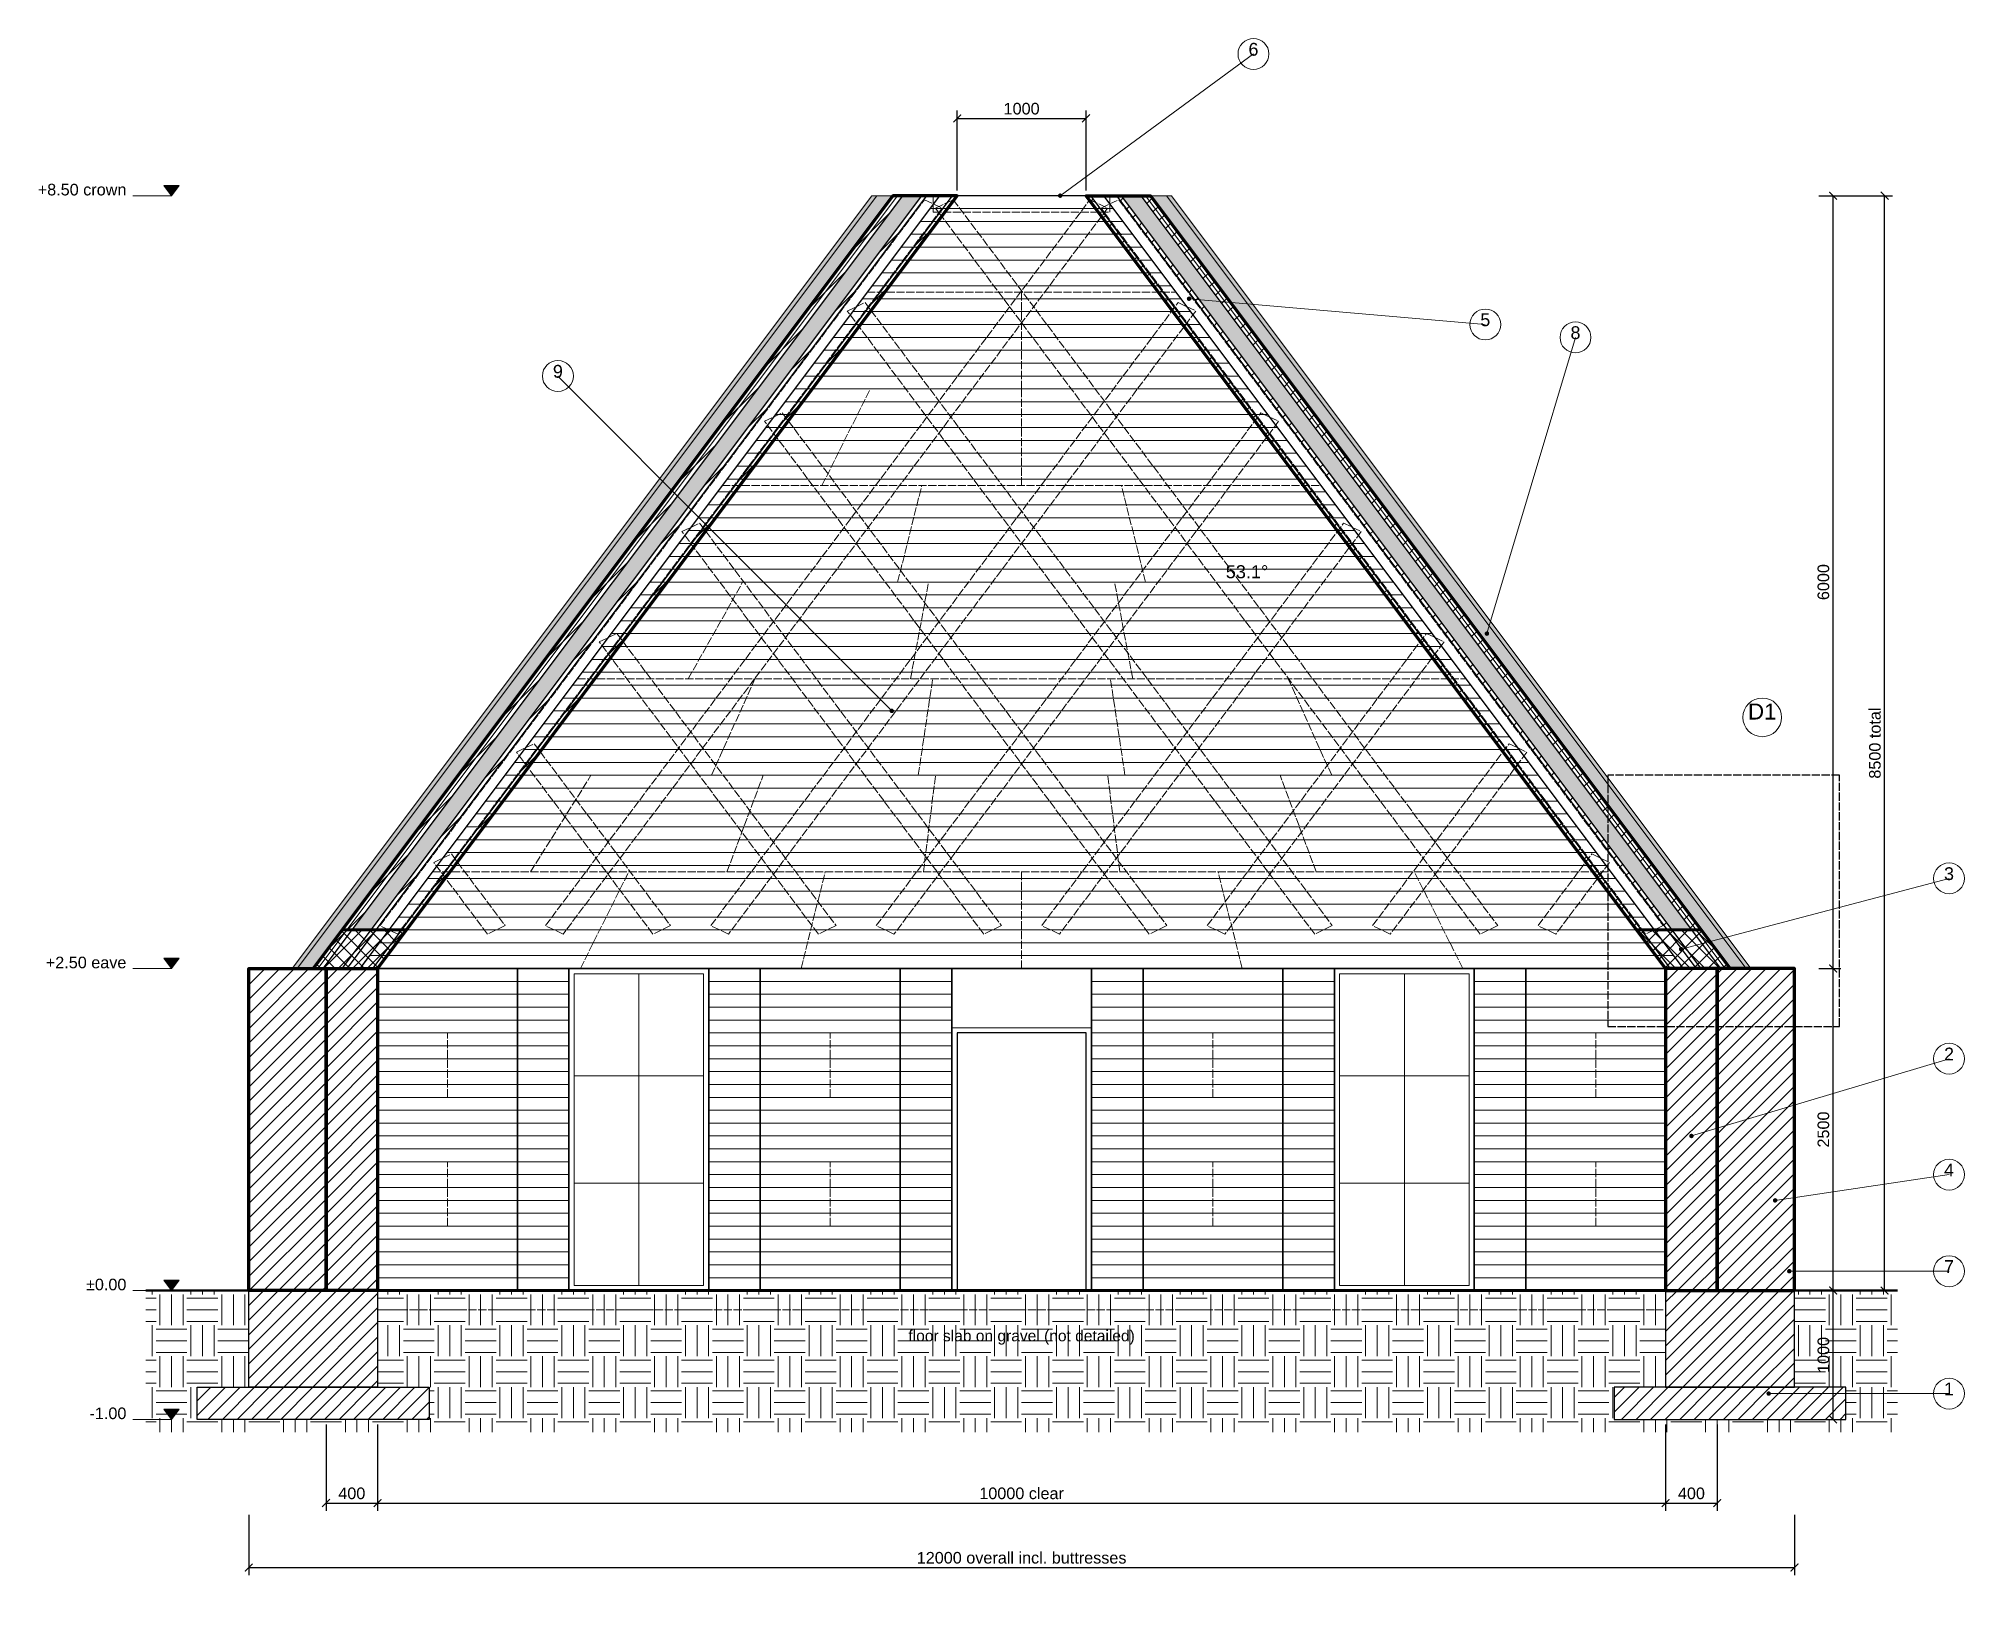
# Model space of a CAD drawing. Header units: millimetres. Extents: x -7632 to 7320, y -2360 to 9720.
import ezdxf
from ezdxf.enums import TextEntityAlignment as Align

# ---------------------------------------------------------------- set-up
doc = ezdxf.new("R2010")
doc.units = ezdxf.units.MM
doc.linetypes.add('DASHED', pattern=[1.524, 1.27, -0.254])
for name, color, linetype, lineweight in [('ANNOTATION', 4, 'CONTINUOUS', 18), ('BACKGROUND', 9, 'CONTINUOUS', 13), ('CLADDING', 7, 'Continuous', 9), ('DIMS', 3, 'CONTINUOUS', 18), ('HATCH-CAST', 7, 'CONTINUOUS', 9), ('HATCH-EARTH', 8, 'CONTINUOUS', 9), ('HATCH-INSULATION', 7, 'Continuous', 9), ('HATCH-PRINTED', 7, 'CONTINUOUS', 9), ('HIDDEN-AXIS', 8, 'DASHED', 18), ('LINES', 7, 'CONTINUOUS', 25), ('OUTLINE-CUT', 7, 'CONTINUOUS', 50), ('OUTLINE-FINE', 7, 'CONTINUOUS', 25), ('PRINT-LAYERS', 7, 'CONTINUOUS', 9), ('TEXT', 7, 'CONTINUOUS', 18)]:
    doc.layers.add(name, color=color, linetype=linetype, lineweight=lineweight)
doc.styles.get("Standard").update_dxf_attribs({"font": 'arial.ttf'})
doc.dimstyles.new('PYR-1-50', dxfattribs={"dimscale": 50, "dimtxt": 1.8, "dimasz": 1.2, "dimexe": 1.2, "dimexo": 0.8, "dimgap": 0.6, "dimtad": 1, "dimdec": 0, "dimtxsty": 'Standard', "dimblk": 'ARCHTICK', "dimcen": 2.5, "dimclrd": 3, "dimclre": 3, "dimclrt": 7, "dimazin": 3, "dimtfac": 1, "dimtmove": 0, "dimatfit": 3})

# ---------------------------------------------------------------- blocks, each defined once
blk = doc.blocks.new('_ARCHTICK')
at = {"color": 0, "linetype": 'BYBLOCK', "const_width": 0.15}
blk.add_lwpolyline([(-0.5, -0.5), (0.5, 0.5)], dxfattribs=at)

msp = doc.modelspace()

# ---------------------------------------------------------------- hatches: boundary and pattern name
at = {"layer": 'ANNOTATION', "ltscale": 50}
h = msp.add_hatch(color=7, dxfattribs=at)
h.dxf.hatch_style = 1
h.paths.add_polyline_path([(-6600, 8500), (-6540, 8580), (-6660, 8580)])
h = msp.add_hatch(color=7, dxfattribs=at)
h.dxf.hatch_style = 1
edge = h.paths.add_edge_path()
edge.add_arc((300, 8500), 17.5, 0, 360)
h = msp.add_hatch(color=7, dxfattribs=at)
h.dxf.hatch_style = 1
edge = h.paths.add_edge_path()
edge.add_arc((1300, 7700), 17.5, 0, 360)
h = msp.add_hatch(color=7, dxfattribs=at)
h.dxf.hatch_style = 1
edge = h.paths.add_edge_path()
edge.add_arc((3612.5, 5100), 17.5, 0, 360)
h = msp.add_hatch(color=7, dxfattribs=at)
h.dxf.hatch_style = 1
edge = h.paths.add_edge_path()
edge.add_arc((-1008, 4500), 17.5, 0, 360)
h = msp.add_hatch(color=7, dxfattribs=at)
h.dxf.hatch_style = 1
h.paths.add_polyline_path([(-6600, 2500), (-6540, 2580), (-6660, 2580)])
h = msp.add_hatch(color=7, dxfattribs=at)
h.dxf.hatch_style = 1
edge = h.paths.add_edge_path()
edge.add_arc((5120, 2650), 17.5, 0, 360)
h = msp.add_hatch(color=7, dxfattribs=at)
h.dxf.hatch_style = 1
edge = h.paths.add_edge_path()
edge.add_arc((5200, 1200), 17.5, 0, 360)
h = msp.add_hatch(color=7, dxfattribs=at)
h.dxf.hatch_style = 1
edge = h.paths.add_edge_path()
edge.add_arc((5850, 700), 17.5, 0, 360)
h = msp.add_hatch(color=7, dxfattribs=at)
h.dxf.hatch_style = 1
edge = h.paths.add_edge_path()
edge.add_arc((5960, 150), 17.5, 0, 360)
h = msp.add_hatch(color=7, dxfattribs=at)
h.dxf.hatch_style = 1
h.paths.add_polyline_path([(-6600, 0), (-6540, 80), (-6660, 80)])
h = msp.add_hatch(color=7, dxfattribs=at)
h.dxf.hatch_style = 1
edge = h.paths.add_edge_path()
edge.add_arc((5800, -800), 17.5, 0, 360)
h = msp.add_hatch(color=7, dxfattribs=at)
h.dxf.hatch_style = 1
h.paths.add_polyline_path([(-6600, -1000), (-6540, -920), (-6660, -920)])
at = {"layer": 'CLADDING', "ltscale": 50}
h = msp.add_hatch(color=7, dxfattribs=at)
h.dxf.hatch_style = 1
h.paths.add_polyline_path([(-1162.5, 8500), (-1125, 8500), (-5625, 2500), (-5662.5, 2500)])
h = msp.add_hatch(color=7, dxfattribs=at)
h.dxf.hatch_style = 1
h.paths.add_polyline_path([(5662.5, 2500), (5625, 2500), (1125, 8500), (1162.5, 8500)])
at = {"layer": 'HATCH-CAST', "ltscale": 50}
h = msp.add_hatch(dxfattribs=at)
h.set_pattern_fill('ANSI37', scale=25.197)
h.paths.add_polyline_path([(-5500, 2500), (-5275, 2800), (-4775, 2800), (-5000, 2500)])
h = msp.add_hatch(dxfattribs=at)
h.set_pattern_fill('ANSI37', scale=25.197)
h.paths.add_polyline_path([(5275, 2800), (5500, 2500), (5000, 2500), (4775, 2800)])
at = {"layer": 'HATCH-EARTH', "ltscale": 50}
h = msp.add_hatch(dxfattribs=at)
h.set_pattern_fill('EARTH', scale=37.795)
h.paths.add_polyline_path([(-5000, 0), (-3914.3, 0), (-3514.3, 0), (-2428.6, 0), (-2028.6, 0), (-942.9, 0), (-542.9, 0), (-500, 0), (500, 0), (542.9, 0), (942.9, 0), (2028.6, 0), (2428.6, 0), (3514.3, 0), (3914.3, 0), (5000, 0), (5000, -750), (4600, -750), (4600, -1000), (6400, -1000), (6400, -750), (6000, -750), (6000, 0), (6800, 0), (6800, -1100), (-6800, -1100), (-6800, 0), (-6000, 0), (-6000, -750), (-6400, -750), (-6400, -1000), (-4600, -1000), (-4600, -750), (-5000, -750)])
at = {"layer": 'HATCH-INSULATION', "ltscale": 50}
h = msp.add_hatch(dxfattribs=at)
h.set_pattern_fill('DOTS', scale=23.62205)
h.paths.add_polyline_path([(-5625, 2500), (-1125, 8500), (-1000, 8500), (-5275, 2800), (-5500, 2500)])
h = msp.add_hatch(dxfattribs=at)
h.set_pattern_fill('DOTS', scale=23.62205)
h.paths.add_polyline_path([(-775, 8500), (-5050, 2800), (-5200, 2800), (-925, 8500)])
h = msp.add_hatch(dxfattribs=at)
h.set_pattern_fill('DOTS', scale=23.62205)
h.paths.add_polyline_path([(5050, 2800), (775, 8500), (925, 8500), (5200, 2800)])
h = msp.add_hatch(dxfattribs=at)
h.set_pattern_fill('DOTS', scale=23.62205)
h.paths.add_polyline_path([(5275, 2800), (1000, 8500), (1125, 8500), (5625, 2500), (5500, 2500)])
at = {"layer": 'HATCH-PRINTED', "ltscale": 50}
h = msp.add_hatch(dxfattribs=at)
h.set_pattern_fill('ANSI31', scale=25.197)
h.paths.add_polyline_path([(-5275, 2800), (-1000, 8500), (-925, 8500), (-5200, 2800)])
h = msp.add_hatch(dxfattribs=at)
h.set_pattern_fill('ANSI31', scale=25.197)
h.paths.add_polyline_path([(-737.5, 8500), (-5012.5, 2800), (-5050, 2800), (-775, 8500)])
h = msp.add_hatch(dxfattribs=at)
h.set_pattern_fill('ANSI31', scale=25.197)
h.paths.add_polyline_path([(-500, 8500), (-4775, 2800), (-4812.5, 2800), (-537.5, 8500)])
h = msp.add_hatch(dxfattribs=at)
h.set_pattern_fill('ANSI31', scale=25.197)
h.paths.add_polyline_path([(4775, 2800), (500, 8500), (537.5, 8500), (4812.5, 2800)])
h = msp.add_hatch(dxfattribs=at)
h.set_pattern_fill('ANSI31', scale=25.197)
h.paths.add_polyline_path([(5050, 2800), (5012.5, 2800), (737.5, 8500), (775, 8500)])
h = msp.add_hatch(dxfattribs=at)
h.set_pattern_fill('ANSI31', scale=25.197)
h.paths.add_polyline_path([(5275, 2800), (5200, 2800), (925, 8500), (1000, 8500)])
h = msp.add_hatch(dxfattribs=at)
h.set_pattern_fill('ANSI31', scale=25.197)
h.paths.add_polyline_path([(-6000, 0), (-6000, 2500), (-5625, 2500), (-5500, 2500), (-5425, 2500), (-5400, 2500), (-5400, 0)])
h = msp.add_hatch(dxfattribs=at)
h.set_pattern_fill('ANSI31', scale=25.197)
h.paths.add_polyline_path([(-5400, 0), (-5400, 2500), (-5275, 2500), (-5237.5, 2500), (-5037.5, 2500), (-5000, 2500), (-5000, 0)])
h = msp.add_hatch(dxfattribs=at)
h.set_pattern_fill('ANSI31', scale=25.197)
h.paths.add_polyline_path([(5237.5, 2500), (5275, 2500), (5400, 2500), (5400, 0), (5000, 0), (5000, 2500), (5037.5, 2500)])
h = msp.add_hatch(dxfattribs=at)
h.set_pattern_fill('ANSI31', scale=25.197)
h.paths.add_polyline_path([(6000, 0), (5400, 0), (5400, 2500), (5425, 2500), (5500, 2500), (5625, 2500), (6000, 2500)])
h = msp.add_hatch(dxfattribs=at)
h.set_pattern_fill('ANSI31', scale=25.197)
h.paths.add_polyline_path([(-5000, -750), (-6000, -750), (-6000, 0), (-5400, 0), (-5000, 0)])
h = msp.add_hatch(dxfattribs=at)
h.set_pattern_fill('ANSI31', scale=25.197)
h.paths.add_polyline_path([(5000, 0), (5400, 0), (6000, 0), (6000, -750), (5000, -750)])
h = msp.add_hatch(dxfattribs=at)
h.set_pattern_fill('ANSI31', scale=25.197)
h.paths.add_polyline_path([(-6400, -1000), (-6400, -750), (-6000, -750), (-5000, -750), (-4600, -750), (-4600, -1000)])
h = msp.add_hatch(dxfattribs=at)
h.set_pattern_fill('ANSI31', scale=25.197)
h.paths.add_polyline_path([(6400, -1000), (4600, -1000), (4600, -750), (5000, -750), (6000, -750), (6400, -750)])

# ---------------------------------------------------------------- linework, layer by layer
at = {"layer": 'ANNOTATION', "lineweight": 20, "ltscale": 50}
for points in [[(1800, 9600), (300, 8500)], [(-6600, 8500), (-6900, 8500)], [(3600, 7500), (1300, 7700)], [(4300, 7400), (3612.5, 5100)], [(-3600, 7100), (-1008, 4500)], [(7200, 3200), (5120, 2650)], [(-6600, 2500), (-6900, 2500)], [(7200, 1800), (5200, 1200)], [(7200, 900), (5850, 700)], [(7200, 150), (5960, 150)], [(-6600, 0), (-6900, 0)], [(7200, -800), (5800, -800)], [(-6600, -1000), (-6900, -1000)]]:
    msp.add_lwpolyline(points, dxfattribs=at)
at = {"layer": 'ANNOTATION', "lineweight": 9, "ltscale": 50}
for points in [[(-6600, 8500), (-6540, 8580), (-6660, 8580)], [(-6600, 2500), (-6540, 2580), (-6660, 2580)], [(-6600, 0), (-6540, 80), (-6660, 80)], [(-6600, -1000), (-6540, -920), (-6660, -920)]]:
    msp.add_lwpolyline(points, close=True, dxfattribs=at)
at = {"layer": 'ANNOTATION', "lineweight": 18, "ltscale": 50}
for centre, radius in [((1800, 9600), 120), ((3600, 7500), 120), ((4300, 7400), 120), ((-3600, 7100), 120), ((5750, 4450), 150), ((7200, 3200), 120), ((7200, 1800), 120), ((7200, 900), 120), ((7200, 150), 120), ((7200, -800), 120)]:
    msp.add_circle(centre, radius, dxfattribs=at)
at = {"layer": 'BACKGROUND', "lineweight": 20, "ltscale": 50}
for points in [[(-2971.4, 40), (-2971.4, 2460)], [(2971.4, 40), (2971.4, 2460)]]:
    msp.add_lwpolyline(points, dxfattribs=at)
at = {"layer": 'BACKGROUND', "lineweight": 15, "ltscale": 50}
for points in [[(-3474.3, 1666.7), (-2468.6, 1666.7)], [(2468.6, 1666.7), (3474.3, 1666.7)], [(-3474.3, 833.3), (-2468.6, 833.3)], [(2468.6, 833.3), (3474.3, 833.3)]]:
    msp.add_lwpolyline(points, dxfattribs=at)
at = {"layer": 'HIDDEN-AXIS', "linetype": 'DASHED', "lineweight": 20, "ltscale": 50}
for points in [[(-4981.1, 2832.9), (-754.1, 8468.9), (-616.9, 8403.1), (-4843.9, 2767.1), (-4981.1, 2832.9)], [(-3696.7, 2832.9), (530.3, 8468.9), (667.5, 8403.1), (-3559.5, 2767.1), (-3696.7, 2832.9)], [(-685.5, 8372), (685.5, 8372), (685.5, 8500), (-685.5, 8500), (-685.5, 8372)], [(3559.5, 2767.1), (-667.5, 8403.1), (-530.3, 8468.9), (3696.7, 2832.9), (3559.5, 2767.1)], [(4843.9, 2767.1), (616.9, 8403.1), (754.1, 8468.9), (4981.1, 2832.9), (4843.9, 2767.1)], [(-2412.3, 2832.9), (1215.8, 7670.4), (1353, 7604.6), (-2275.2, 2767.1), (-2412.3, 2832.9)], [(2275.2, 2767.1), (-1353, 7604.6), (-1215.8, 7670.4), (2412.3, 2832.9), (2275.2, 2767.1)], [(990.8, 2767.1), (-1995.2, 6748.3), (-1858, 6814.2), (1128, 2832.9), (990.8, 2767.1)], [(-1128, 2832.9), (1858, 6814.2), (1995.2, 6748.3), (-990.8, 2767.1), (-1128, 2832.9)], [(-293.6, 2767.1), (-2637.3, 5892.1), (-2500.2, 5957.9), (-156.4, 2832.9), (-293.6, 2767.1)], [(156.4, 2832.9), (2500.2, 5957.9), (2637.3, 5892.1), (293.6, 2767.1), (156.4, 2832.9)], [(-1578, 2767.1), (-3279.5, 5035.8), (-3142.3, 5101.7), (-1440.8, 2832.9), (-1578, 2767.1)], [(1440.8, 2832.9), (3142.3, 5101.7), (3279.5, 5035.8), (1578, 2767.1), (1440.8, 2832.9)], [(-2862.3, 2767.1), (-3921.7, 4179.6), (-3784.5, 4245.4), (-2725.2, 2832.9), (-2862.3, 2767.1)], [(2725.2, 2832.9), (3784.5, 4245.4), (3921.7, 4179.6), (2862.3, 2767.1), (2725.2, 2832.9)], [(-4146.7, 2767.1), (-4563.9, 3323.3), (-4426.7, 3389.2), (-4009.5, 2832.9), (-4146.7, 2767.1)], [(4009.5, 2832.9), (4426.7, 3389.2), (4563.9, 3323.3), (4146.7, 2767.1), (4009.5, 2832.9)], [(-5137.5, 2500), (5137.5, 2500), (4912.5, 2800), (-4912.5, 2800), (-5137.5, 2500)], [(-4980, -150), (4980, -150)]]:
    msp.add_lwpolyline(points, dxfattribs=at)
at = {"layer": 'HIDDEN-AXIS', "linetype": 'DASHED', "lineweight": 9, "ltscale": 50}
for points in [[(-1200, 7750), (1200, 7750)], [(0, 7000), (0, 7750)], [(-1762.5, 7000), (1762.5, 7000)], [(-1550, 6250), (-1175, 7000)], [(0, 6250), (0, 7000)], [(-2325, 6250), (2325, 6250)], [(-962.5, 5500), (-775, 6250)], [(962.5, 5500), (775, 6250)], [(-2887.5, 5500), (2887.5, 5500)], [(-2587.5, 4750), (-2165.6, 5500)], [(-862.5, 4750), (-721.9, 5500)], [(862.5, 4750), (721.9, 5500)], [(-3450, 4750), (3450, 4750)], [(-2407.5, 4000), (-2070, 4750)], [(-802.5, 4000), (-690, 4750)], [(802.5, 4000), (690, 4750)], [(2407.5, 4000), (2070, 4750)], [(-4012.5, 4000), (4012.5, 4000)], [(-3812.5, 3250), (-3343.8, 4000)], [(-2287.5, 3250), (-2006.2, 4000)], [(-762.5, 3250), (-668.7, 4000)], [(762.5, 3250), (668.8, 4000)], [(2287.5, 3250), (2006.2, 4000)], [(-4575, 3250), (4575, 3250)], [(-3425, 2500), (-3050, 3250)], [(-1712.5, 2500), (-1525, 3250)], [(0, 2500), (0, 3250)], [(1712.5, 2500), (1525, 3250)], [(3425, 2500), (3050, 3250)], [(-5000, 2000), (-3914.3, 2000)], [(-4457.1, 1500), (-4457.1, 2000)], [(-2028.6, 2000), (-942.9, 2000)], [(-1485.7, 1500), (-1485.7, 2000)], [(942.9, 2000), (2028.6, 2000)], [(1485.7, 1500), (1485.7, 2000)], [(3914.3, 2000), (5000, 2000)], [(4457.1, 1500), (4457.1, 2000)], [(-5000, 1500), (-3914.3, 1500)], [(-2028.6, 1500), (-942.9, 1500)], [(942.9, 1500), (2028.6, 1500)], [(3914.3, 1500), (5000, 1500)], [(-5000, 1000), (-3914.3, 1000)], [(-4457.1, 500), (-4457.1, 1000)], [(-2028.6, 1000), (-942.9, 1000)], [(-1485.7, 500), (-1485.7, 1000)], [(942.9, 1000), (2028.6, 1000)], [(1485.7, 500), (1485.7, 1000)], [(3914.3, 1000), (5000, 1000)], [(4457.1, 500), (4457.1, 1000)], [(-5000, 500), (-3914.3, 500)], [(-2028.6, 500), (-942.9, 500)], [(942.9, 500), (2028.6, 500)], [(3914.3, 500), (5000, 500)]]:
    msp.add_lwpolyline(points, dxfattribs=at)
at = {"layer": 'HIDDEN-AXIS', "linetype": 'DASHED', "lineweight": 25, "ltscale": 50}
msp.add_lwpolyline([(4550, 2050), (6350, 2050), (6350, 4000), (4550, 4000), (4550, 2050)], dxfattribs=at)
at = {"layer": 'LINES', "lineweight": 9, "ltscale": 50}
for points in [[(-5462.5, 2500), (-962.5, 8500)], [(5462.5, 2500), (962.5, 8500)]]:
    msp.add_lwpolyline(points, dxfattribs=at)
at = {"layer": 'LINES', "lineweight": 0, "ltscale": 50}
msp.add_lwpolyline([(5000, 2500), (500, 8500)], dxfattribs=at)
at = {"layer": 'LINES', "lineweight": 25, "ltscale": 50}
for points in [[(-5000, 2500), (-5500, 2500)], [(5000, 2500), (5500, 2500)]]:
    msp.add_lwpolyline(points, dxfattribs=at)
at = {"layer": 'LINES', "lineweight": 60, "ltscale": 50}
for points in [[(-5000, 0), (-5000, 2500)], [(5000, 0), (5000, 2500)], [(-5000, 0), (5000, 0)]]:
    msp.add_lwpolyline(points, dxfattribs=at)
at = {"layer": 'LINES', "lineweight": 50, "ltscale": 50}
msp.add_lwpolyline([(-6800, 0), (6800, 0)], dxfattribs=at)
at = {"layer": 'OUTLINE-CUT', "lineweight": 70, "ltscale": 50}
for points in [[(-5000, 2500), (-500, 8500), (-1000, 8500), (-5500, 2500)], [(5000, 2500), (500, 8500), (1000, 8500), (5500, 2500)], [(-5400, 0), (-6000, 0), (-6000, 2500), (-5400, 2500)], [(-5000, 0), (-5400, 0), (-5400, 2500), (-5000, 2500)], [(5000, 0), (5400, 0), (5400, 2500), (5000, 2500)], [(5400, 0), (6000, 0), (6000, 2500), (5400, 2500)]]:
    msp.add_lwpolyline(points, close=True, dxfattribs=at)
at = {"layer": 'OUTLINE-CUT', "lineweight": 60, "ltscale": 50}
for points in [[(-5000, 2500), (-4775, 2800), (-5275, 2800), (-5500, 2500)], [(5000, 2500), (4775, 2800), (5275, 2800), (5500, 2500)]]:
    msp.add_lwpolyline(points, close=True, dxfattribs=at)
at = {"layer": 'OUTLINE-FINE', "lineweight": 20, "ltscale": 50}
for points in [[(-5625, 2500), (-1125, 8500), (-1162.5, 8500), (-5662.5, 2500)], [(5625, 2500), (1125, 8500), (1162.5, 8500), (5662.5, 2500)]]:
    msp.add_lwpolyline(points, close=True, dxfattribs=at)
at = {"layer": 'OUTLINE-FINE', "lineweight": 9, "ltscale": 50}
for points in [[(-5500, 2500), (-1000, 8500), (-1125, 8500), (-5625, 2500)], [(5500, 2500), (1000, 8500), (1125, 8500), (5625, 2500)]]:
    msp.add_lwpolyline(points, close=True, dxfattribs=at)
at = {"layer": 'OUTLINE-FINE', "lineweight": 25, "ltscale": 50}
for points in [[(-5275, 2500), (-775, 8500), (-925, 8500), (-5425, 2500)], [(-5037.5, 2500), (-537.5, 8500), (-737.5, 8500), (-5237.5, 2500)], [(5037.5, 2500), (537.5, 8500), (737.5, 8500), (5237.5, 2500)], [(5275, 2500), (775, 8500), (925, 8500), (5425, 2500)]]:
    msp.add_lwpolyline(points, close=True, dxfattribs=at)
at = {"layer": 'OUTLINE-FINE', "lineweight": 30, "ltscale": 50}
for points in [[(-5137.5, 2500), (5137.5, 2500), (637.5, 8500), (-637.5, 8500)], [(-5000, 0), (5000, 0), (5000, 2500), (-5000, 2500)], [(-500, 0), (500, 0), (500, 2000), (-500, 2000)], [(-5000, -750), (-6000, -750), (-6000, 0), (-5000, 0)], [(5000, -750), (6000, -750), (6000, 0), (5000, 0)], [(-4600, -1000), (-6400, -1000), (-6400, -750), (-4600, -750)], [(4600, -1000), (6400, -1000), (6400, -750), (4600, -750)]]:
    msp.add_lwpolyline(points, close=True, dxfattribs=at)
at = {"layer": 'OUTLINE-FINE', "lineweight": 35, "ltscale": 50}
for points in [[(-3914.3, 0), (-3514.3, 0), (-3514.3, 2500), (-3914.3, 2500)], [(-3514.3, 0), (-2428.6, 0), (-2428.6, 2500), (-3514.3, 2500)], [(-2428.6, 0), (-2028.6, 0), (-2028.6, 2500), (-2428.6, 2500)], [(-942.9, 0), (-542.9, 0), (-542.9, 2500), (-942.9, 2500)], [(542.9, 0), (942.9, 0), (942.9, 2500), (542.9, 2500)], [(2028.6, 0), (2428.6, 0), (2428.6, 2500), (2028.6, 2500)], [(2428.6, 0), (3514.3, 0), (3514.3, 2500), (2428.6, 2500)], [(3514.3, 0), (3914.3, 0), (3914.3, 2500), (3514.3, 2500)]]:
    msp.add_lwpolyline(points, close=True, dxfattribs=at)
at = {"layer": 'OUTLINE-FINE', "lineweight": 15, "ltscale": 50}
for points in [[(-3474.3, 40), (-2468.6, 40), (-2468.6, 2460), (-3474.3, 2460)], [(2468.6, 40), (3474.3, 40), (3474.3, 2460), (2468.6, 2460)], [(-540, 0), (540, 0), (540, 2040), (-540, 2040)]]:
    msp.add_lwpolyline(points, close=True, dxfattribs=at)
at = {"layer": 'PRINT-LAYERS', "lineweight": 5, "ltscale": 50}
for points in [[(-712.5, 8400), (712.5, 8400)], [(-787.5, 8300), (787.5, 8300)], [(-937.5, 8100), (937.5, 8100)], [(-862.5, 8200), (862.5, 8200)], [(-1012.5, 8000), (1012.5, 8000)], [(-1162.5, 7800), (1162.5, 7800)], [(-1087.5, 7900), (1087.5, 7900)], [(-1237.5, 7700), (1237.5, 7700)], [(-1387.5, 7500), (1387.5, 7500)], [(-1312.5, 7600), (1312.5, 7600)], [(-1462.5, 7400), (1462.5, 7400)], [(-1612.5, 7200), (1612.5, 7200)], [(-1537.5, 7300), (1537.5, 7300)], [(-1687.5, 7100), (1687.5, 7100)], [(-1837.5, 6900), (1837.5, 6900)], [(-1762.5, 7000), (1762.5, 7000)], [(-1912.5, 6800), (1912.5, 6800)], [(-2062.5, 6600), (2062.5, 6600)], [(-1987.5, 6700), (1987.5, 6700)], [(-2137.5, 6500), (2137.5, 6500)], [(-2287.5, 6300), (2287.5, 6300)], [(-2212.5, 6400), (2212.5, 6400)], [(-2362.5, 6200), (2362.5, 6200)], [(-2512.5, 6000), (2512.5, 6000)], [(-2437.5, 6100), (2437.5, 6100)], [(-2587.5, 5900), (2587.5, 5900)], [(-2737.5, 5700), (2737.5, 5700)], [(-2662.5, 5800), (2662.5, 5800)], [(-2812.5, 5600), (2812.5, 5600)], [(-2962.5, 5400), (2962.5, 5400)], [(-2887.5, 5500), (2887.5, 5500)], [(-3037.5, 5300), (3037.5, 5300)], [(-3187.5, 5100), (3187.5, 5100)], [(-3112.5, 5200), (3112.5, 5200)], [(-3262.5, 5000), (3262.5, 5000)], [(-3412.5, 4800), (3412.5, 4800)], [(-3337.5, 4900), (3337.5, 4900)], [(-3487.5, 4700), (3487.5, 4700)], [(-3637.5, 4500), (3637.5, 4500)], [(-3562.5, 4600), (3562.5, 4600)], [(-3712.5, 4400), (3712.5, 4400)], [(-3862.5, 4200), (3862.5, 4200)], [(-3787.5, 4300), (3787.5, 4300)], [(-3937.5, 4100), (3937.5, 4100)], [(-4087.5, 3900), (4087.5, 3900)], [(-4012.5, 4000), (4012.5, 4000)], [(-4162.5, 3800), (4162.5, 3800)], [(-4312.5, 3600), (4312.5, 3600)], [(-4237.5, 3700), (4237.5, 3700)], [(-4387.5, 3500), (4387.5, 3500)], [(-4537.5, 3300), (4537.5, 3300)], [(-4462.5, 3400), (4462.5, 3400)], [(-4612.5, 3200), (4612.5, 3200)], [(-4762.5, 3000), (4762.5, 3000)], [(-4687.5, 3100), (4687.5, 3100)], [(-4837.5, 2900), (4837.5, 2900)], [(-4987.5, 2700), (4987.5, 2700)], [(-4912.5, 2800), (4912.5, 2800)], [(-5062.5, 2600), (5062.5, 2600)], [(-5000, 2400), (-3914.3, 2400)], [(-3914.3, 2400), (-3514.3, 2400)], [(-2428.6, 2400), (-2028.6, 2400)], [(-2028.6, 2400), (-942.9, 2400)], [(-942.9, 2400), (-542.9, 2400)], [(542.9, 2400), (942.9, 2400)], [(942.9, 2400), (2028.6, 2400)], [(2028.6, 2400), (2428.6, 2400)], [(3514.3, 2400), (3914.3, 2400)], [(3914.3, 2400), (5000, 2400)], [(-5000, 2300), (-3914.3, 2300)], [(-3914.3, 2300), (-3514.3, 2300)], [(-2428.6, 2300), (-2028.6, 2300)], [(-2028.6, 2300), (-942.9, 2300)], [(-942.9, 2300), (-542.9, 2300)], [(542.9, 2300), (942.9, 2300)], [(942.9, 2300), (2028.6, 2300)], [(2028.6, 2300), (2428.6, 2300)], [(3514.3, 2300), (3914.3, 2300)], [(3914.3, 2300), (5000, 2300)], [(-5000, 2200), (-3914.3, 2200)], [(-5000, 2100), (-3914.3, 2100)], [(-3914.3, 2200), (-3514.3, 2200)], [(-3914.3, 2100), (-3514.3, 2100)], [(-2428.6, 2200), (-2028.6, 2200)], [(-2428.6, 2100), (-2028.6, 2100)], [(-2028.6, 2200), (-942.9, 2200)], [(-2028.6, 2100), (-942.9, 2100)], [(-942.9, 2200), (-542.9, 2200)], [(-942.9, 2100), (-542.9, 2100)], [(542.9, 2200), (942.9, 2200)], [(542.9, 2100), (942.9, 2100)], [(942.9, 2200), (2028.6, 2200)], [(942.9, 2100), (2028.6, 2100)], [(2028.6, 2200), (2428.6, 2200)], [(2028.6, 2100), (2428.6, 2100)], [(3514.3, 2200), (3914.3, 2200)], [(3514.3, 2100), (3914.3, 2100)], [(3914.3, 2200), (5000, 2200)], [(3914.3, 2100), (5000, 2100)], [(-5000, 2000), (-3914.3, 2000)], [(-3914.3, 2000), (-3514.3, 2000)], [(-2428.6, 2000), (-2028.6, 2000)], [(-2028.6, 2000), (-942.9, 2000)], [(-942.9, 2000), (-542.9, 2000)], [(542.9, 2000), (942.9, 2000)], [(942.9, 2000), (2028.6, 2000)], [(2028.6, 2000), (2428.6, 2000)], [(3514.3, 2000), (3914.3, 2000)], [(3914.3, 2000), (5000, 2000)], [(-5000, 1900), (-3914.3, 1900)], [(-5000, 1800), (-3914.3, 1800)], [(-3914.3, 1900), (-3514.3, 1900)], [(-3914.3, 1800), (-3514.3, 1800)], [(-2428.6, 1900), (-2028.6, 1900)], [(-2428.6, 1800), (-2028.6, 1800)], [(-2028.6, 1900), (-942.9, 1900)], [(-2028.6, 1800), (-942.9, 1800)], [(-942.9, 1900), (-542.9, 1900)], [(-942.9, 1800), (-542.9, 1800)], [(542.9, 1900), (942.9, 1900)], [(542.9, 1800), (942.9, 1800)], [(942.9, 1900), (2028.6, 1900)], [(942.9, 1800), (2028.6, 1800)], [(2028.6, 1900), (2428.6, 1900)], [(2028.6, 1800), (2428.6, 1800)], [(3514.3, 1900), (3914.3, 1900)], [(3514.3, 1800), (3914.3, 1800)], [(3914.3, 1900), (5000, 1900)], [(3914.3, 1800), (5000, 1800)], [(-5000, 1700), (-3914.3, 1700)], [(-3914.3, 1700), (-3514.3, 1700)], [(-2428.6, 1700), (-2028.6, 1700)], [(-2028.6, 1700), (-942.9, 1700)], [(-942.9, 1700), (-542.9, 1700)], [(542.9, 1700), (942.9, 1700)], [(942.9, 1700), (2028.6, 1700)], [(2028.6, 1700), (2428.6, 1700)], [(3514.3, 1700), (3914.3, 1700)], [(3914.3, 1700), (5000, 1700)], [(-5000, 1600), (-3914.3, 1600)], [(-5000, 1500), (-3914.3, 1500)], [(-3914.3, 1600), (-3514.3, 1600)], [(-3914.3, 1500), (-3514.3, 1500)], [(-2428.6, 1600), (-2028.6, 1600)], [(-2428.6, 1500), (-2028.6, 1500)], [(-2028.6, 1600), (-942.9, 1600)], [(-2028.6, 1500), (-942.9, 1500)], [(-942.9, 1600), (-542.9, 1600)], [(-942.9, 1500), (-542.9, 1500)], [(542.9, 1600), (942.9, 1600)], [(542.9, 1500), (942.9, 1500)], [(942.9, 1600), (2028.6, 1600)], [(942.9, 1500), (2028.6, 1500)], [(2028.6, 1600), (2428.6, 1600)], [(2028.6, 1500), (2428.6, 1500)], [(3514.3, 1600), (3914.3, 1600)], [(3514.3, 1500), (3914.3, 1500)], [(3914.3, 1600), (5000, 1600)], [(3914.3, 1500), (5000, 1500)], [(-5000, 1400), (-3914.3, 1400)], [(-3914.3, 1400), (-3514.3, 1400)], [(-2428.6, 1400), (-2028.6, 1400)], [(-2028.6, 1400), (-942.9, 1400)], [(-942.9, 1400), (-542.9, 1400)], [(542.9, 1400), (942.9, 1400)], [(942.9, 1400), (2028.6, 1400)], [(2028.6, 1400), (2428.6, 1400)], [(3514.3, 1400), (3914.3, 1400)], [(3914.3, 1400), (5000, 1400)], [(-5000, 1300), (-3914.3, 1300)], [(-5000, 1200), (-3914.3, 1200)], [(-3914.3, 1300), (-3514.3, 1300)], [(-3914.3, 1200), (-3514.3, 1200)], [(-2428.6, 1300), (-2028.6, 1300)], [(-2428.6, 1200), (-2028.6, 1200)], [(-2028.6, 1300), (-942.9, 1300)], [(-2028.6, 1200), (-942.9, 1200)], [(-942.9, 1300), (-542.9, 1300)], [(-942.9, 1200), (-542.9, 1200)], [(542.9, 1300), (942.9, 1300)], [(542.9, 1200), (942.9, 1200)], [(942.9, 1300), (2028.6, 1300)], [(942.9, 1200), (2028.6, 1200)], [(2028.6, 1300), (2428.6, 1300)], [(2028.6, 1200), (2428.6, 1200)], [(3514.3, 1300), (3914.3, 1300)], [(3514.3, 1200), (3914.3, 1200)], [(3914.3, 1300), (5000, 1300)], [(3914.3, 1200), (5000, 1200)], [(-5000, 1100), (-3914.3, 1100)], [(-3914.3, 1100), (-3514.3, 1100)], [(-2428.6, 1100), (-2028.6, 1100)], [(-2028.6, 1100), (-942.9, 1100)], [(-942.9, 1100), (-542.9, 1100)], [(542.9, 1100), (942.9, 1100)], [(942.9, 1100), (2028.6, 1100)], [(2028.6, 1100), (2428.6, 1100)], [(3514.3, 1100), (3914.3, 1100)], [(3914.3, 1100), (5000, 1100)], [(-5000, 1000), (-3914.3, 1000)], [(-5000, 900), (-3914.3, 900)], [(-3914.3, 1000), (-3514.3, 1000)], [(-3914.3, 900), (-3514.3, 900)], [(-2428.6, 1000), (-2028.6, 1000)], [(-2428.6, 900), (-2028.6, 900)], [(-2028.6, 1000), (-942.9, 1000)], [(-2028.6, 900), (-942.9, 900)], [(-942.9, 1000), (-542.9, 1000)], [(-942.9, 900), (-542.9, 900)], [(542.9, 1000), (942.9, 1000)], [(542.9, 900), (942.9, 900)], [(942.9, 1000), (2028.6, 1000)], [(942.9, 900), (2028.6, 900)], [(2028.6, 1000), (2428.6, 1000)], [(2028.6, 900), (2428.6, 900)], [(3514.3, 1000), (3914.3, 1000)], [(3514.3, 900), (3914.3, 900)], [(3914.3, 1000), (5000, 1000)], [(3914.3, 900), (5000, 900)], [(-5000, 800), (-3914.3, 800)], [(-3914.3, 800), (-3514.3, 800)], [(-2428.6, 800), (-2028.6, 800)], [(-2028.6, 800), (-942.9, 800)], [(-942.9, 800), (-542.9, 800)], [(542.9, 800), (942.9, 800)], [(942.9, 800), (2028.6, 800)], [(2028.6, 800), (2428.6, 800)], [(3514.3, 800), (3914.3, 800)], [(3914.3, 800), (5000, 800)], [(-5000, 700), (-3914.3, 700)], [(-5000, 600), (-3914.3, 600)], [(-3914.3, 700), (-3514.3, 700)], [(-3914.3, 600), (-3514.3, 600)], [(-2428.6, 700), (-2028.6, 700)], [(-2428.6, 600), (-2028.6, 600)], [(-2028.6, 700), (-942.9, 700)], [(-2028.6, 600), (-942.9, 600)], [(-942.9, 700), (-542.9, 700)], [(-942.9, 600), (-542.9, 600)], [(542.9, 700), (942.9, 700)], [(542.9, 600), (942.9, 600)], [(942.9, 700), (2028.6, 700)], [(942.9, 600), (2028.6, 600)], [(2028.6, 700), (2428.6, 700)], [(2028.6, 600), (2428.6, 600)], [(3514.3, 700), (3914.3, 700)], [(3514.3, 600), (3914.3, 600)], [(3914.3, 700), (5000, 700)], [(3914.3, 600), (5000, 600)], [(-5000, 500), (-3914.3, 500)], [(-3914.3, 500), (-3514.3, 500)], [(-2428.6, 500), (-2028.6, 500)], [(-2028.6, 500), (-942.9, 500)], [(-942.9, 500), (-542.9, 500)], [(542.9, 500), (942.9, 500)], [(942.9, 500), (2028.6, 500)], [(2028.6, 500), (2428.6, 500)], [(3514.3, 500), (3914.3, 500)], [(3914.3, 500), (5000, 500)], [(-5000, 400), (-3914.3, 400)], [(-5000, 300), (-3914.3, 300)], [(-3914.3, 400), (-3514.3, 400)], [(-3914.3, 300), (-3514.3, 300)], [(-2428.6, 400), (-2028.6, 400)], [(-2428.6, 300), (-2028.6, 300)], [(-2028.6, 400), (-942.9, 400)], [(-2028.6, 300), (-942.9, 300)], [(-942.9, 400), (-542.9, 400)], [(-942.9, 300), (-542.9, 300)], [(542.9, 400), (942.9, 400)], [(542.9, 300), (942.9, 300)], [(942.9, 400), (2028.6, 400)], [(942.9, 300), (2028.6, 300)], [(2028.6, 400), (2428.6, 400)], [(2028.6, 300), (2428.6, 300)], [(3514.3, 400), (3914.3, 400)], [(3514.3, 300), (3914.3, 300)], [(3914.3, 400), (5000, 400)], [(3914.3, 300), (5000, 300)], [(-5000, 200), (-3914.3, 200)], [(-3914.3, 200), (-3514.3, 200)], [(-2428.6, 200), (-2028.6, 200)], [(-2028.6, 200), (-942.9, 200)], [(-942.9, 200), (-542.9, 200)], [(542.9, 200), (942.9, 200)], [(942.9, 200), (2028.6, 200)], [(2028.6, 200), (2428.6, 200)], [(3514.3, 200), (3914.3, 200)], [(3914.3, 200), (5000, 200)], [(-5000, 100), (-3914.3, 100)], [(-3914.3, 100), (-3514.3, 100)], [(-2428.6, 100), (-2028.6, 100)], [(-2028.6, 100), (-942.9, 100)], [(-942.9, 100), (-542.9, 100)], [(542.9, 100), (942.9, 100)], [(942.9, 100), (2028.6, 100)], [(2028.6, 100), (2428.6, 100)], [(3514.3, 100), (3914.3, 100)], [(3914.3, 100), (5000, 100)]]:
    msp.add_lwpolyline(points, dxfattribs=at)

# ---------------------------------------------------------------- texts
at = {"layer": 'ANNOTATION', "ltscale": 50}
for s, height, p in [('6', 99.4, (1800, 9556.8)), ('5', 99.4, (3600, 7456.8)), ('8', 99.4, (4300, 7356.8)), ('9', 99.4, (-3600, 7056.8)), ('D1', 124.2, (5750, 4396)), ('3', 99.4, (7200, 3156.8)), ('2', 99.4, (7200, 1756.8)), ('4', 99.4, (7200, 856.8)), ('7', 99.4, (7200, 106.8)), ('1', 99.4, (7200, -843.2))]:
    msp.add_text(s, height=height, dxfattribs=at).set_placement(p, align=Align.BOTTOM_CENTER)
for s, p in [('+8.50 crown', (-6950, 8475)), ('+2.50 eave', (-6950, 2475)), ('±0.00', (-6950, -25)), ('-1.00', (-6950, -1025))]:
    msp.add_text(s, height=90, dxfattribs=at).set_placement(p, align=Align.BOTTOM_RIGHT)
at = {"layer": 'TEXT', "ltscale": 50}
for s, height, p in [('53.1°', 100.8, (1750, 5500)), ('floor slab on gravel (not detailed)', 86.4, (0, -420))]:
    msp.add_text(s, height=height, dxfattribs=at).set_placement(p, align=Align.BOTTOM_CENTER)

# ---------------------------------------------------------------- dimensions: what is measured, and where the dimension line sits
at = {"layer": 'DIMS'}
for base, p1, p2 in [((-500, 9100), (-500, 8500), (500, 8500)), ((-5400, -1650), (-5400, -1000), (-5000, -1000)), ((5000, -1650), (5000, -1000), (5400, -1000))]:
    msp.add_linear_dim(base=base, p1=p1, p2=p2, dimstyle='PYR-1-50', dxfattribs=at).render()
for base, p1, p2 in [((6300, 2500), (6150, 2500), (6150, 8500)), ((6300, 0), (6150, 0), (6150, 2500)), ((6300, -1000), (6150, -1000), (6150, 0))]:
    msp.add_linear_dim(base=base, p1=p1, p2=p2, angle=90, dimstyle='PYR-1-50', dxfattribs=at).render()
msp.add_linear_dim(base=(6700, 0), p1=(6150, 0), p2=(6150, 8500), angle=90, text='<> total', dimstyle='PYR-1-50', dxfattribs=at).render()
for base, p1, p2, text in [((-5000, -1650), (-5000, -1000), (5000, -1000), '<> clear'), ((-6000, -2150), (-6000, -1700), (6000, -1700), '<> overall incl. buttresses')]:
    msp.add_linear_dim(base=base, p1=p1, p2=p2, text=text, dimstyle='PYR-1-50', dxfattribs=at).render()

doc.saveas('drawing.dxf')
